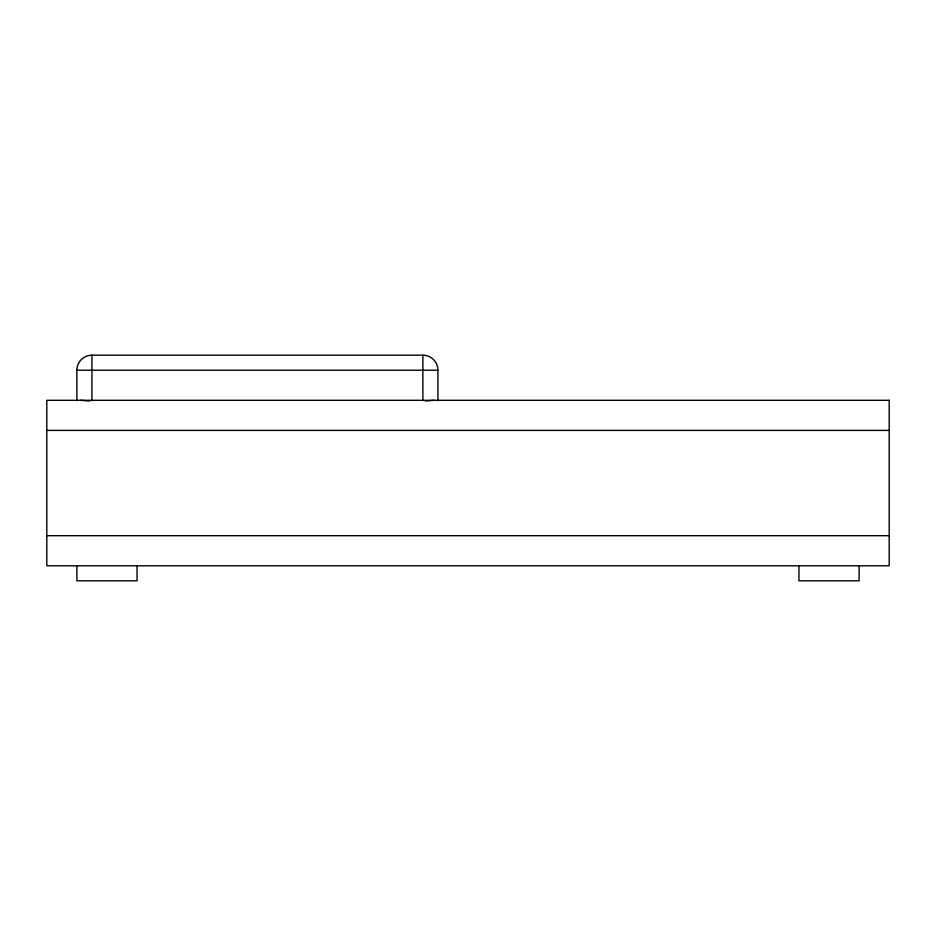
<?xml version="1.0" encoding="UTF-8"?>
<svg xmlns="http://www.w3.org/2000/svg" width="936" height="936" viewBox="0 0 936 936"><rect width="100%" height="100%" fill="white"/><g stroke="black" fill="none" stroke-linecap="round" stroke-linejoin="round"><path stroke-width="1.4" d="M425.424 401.053L434.152 400.304M76.881 400.702L76.881 370.223A15.046 15.046 0 0 1 91.927 355.177L422.873 355.177A15.046 15.046 0 0 1 437.919 370.223L437.919 400.702M76.881 370.223L437.919 370.223M46.8 430.396L889.2 430.396M46.8 535.696L889.2 535.696M80.648 400.304L89.376 401.053M859.119 565.777L859.119 580.823L798.946 580.823L798.946 565.777M422.873 355.177L422.873 400.702M137.054 565.777L137.054 580.823L76.881 580.823L76.881 565.777M91.927 355.177L91.927 400.702M889.2 400.304L46.8 400.304L46.8 565.777L889.2 565.777L889.2 400.304"/></g></svg>
